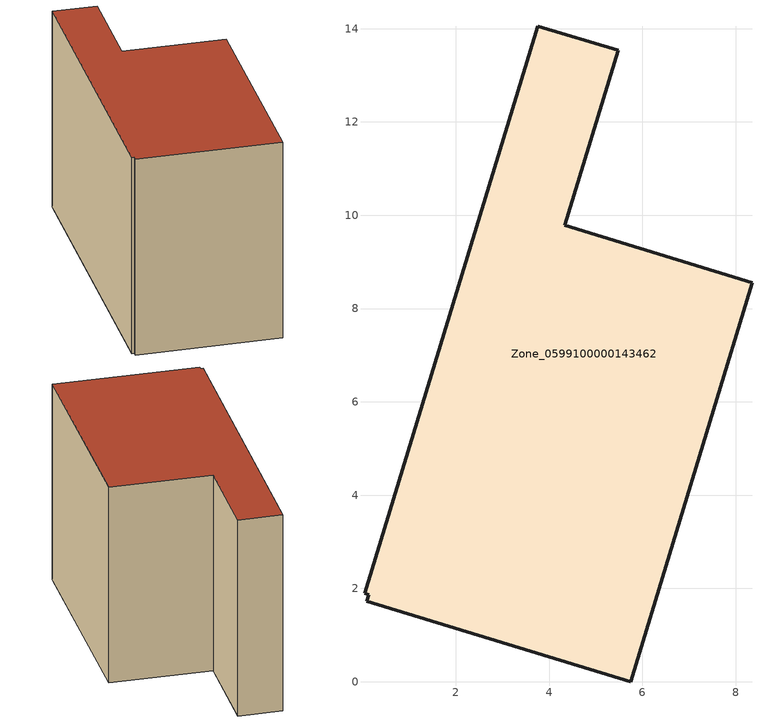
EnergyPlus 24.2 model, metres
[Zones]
Zone_0599100000143462
 floor ground (C_G): 0.09,1.72 0.14,1.87 0.04,1.9 3.76,14.05 5.48,13.53 4.34,9.78 8.35,8.55 5.75,0 z0
 wall outside (C_F): 5.75,0 8.35,8.55 4.34,9.78 5.48,13.53 3.76,14.05 0.04,1.9 0.14,1.87 0.09,1.72 5.75,0 z0:8.58
 roof outside (C_R): 0.14,1.87 0.09,1.72 5.75,0 8.35,8.55 4.34,9.78 5.48,13.53 3.76,14.05 0.04,1.9 z8.58
[BUILDING]
Pand.0599100000143462: North Axis=0; Terrain=City; Loads Convergence Tolerance Value=0.04; Temperature Convergence Tolerance Value=0.4; Solar Distribution=FullExterior; Maximum Number of Warmup Days=25; Minimum Number of Warmup Days=1
[Site:Location]
Rotterdam.The.Hague.AP_ZH_NLD Design_Conditions: Latitude=51.96; Longitude=4.45; Time Zone=1; Elevation=-4.5
[SITE:GROUNDTEMPERATURE:BUILDINGSURFACE]
18, 18, 18, 18, 18, 18, 18, 18, 18, 18, 18, 18
[MATERIAL] Thermal Absorptance=0.9; Solar Absorptance=0.7; Visible Absorptance=0.7
Name | Roughness | Thickness | Conductivity | Density | Specific Heat
G.TI.1975-1991 | MediumSmooth | 0.15 | 0.288461 | 540 | 1210
F.TI.1975-1991 | Rough | 0.3 | 0.230769 | 1920 | 840
R.TI.1975-1991 | MediumRough | 0.2 | 0.153846 | 1500 | 1000
[CONSTRUCTION]
C_G: G.TI.1975-1991
C_F: F.TI.1975-1991
C_R: R.TI.1975-1991
[ZONE]
Zone_0599100000143462: Type=1; Multiplier=1; Ceiling Height=Autocalculate; Volume=Autocalculate; Floor Area=autocalculate; Part of Total Floor Area=Yes
[ZONEINFILTRATION:DESIGNFLOWRATE]
Infil_Zone_0599100000143462: Zone or ZoneList or Space or SpaceList=Zone_0599100000143462; Schedule=AlwaysOn; Design Flow Rate Calculation Method=Flow/Area; Flow Rate per Floor Area=0.003; Constant Term Coefficient=1; Temperature Term Coefficient=0; Velocity Term Coefficient=0; Velocity Squared Term Coefficient=0
[HVACTEMPLATE:ZONE:IDEALLOADSAIRSYSTEM]
Zone_0599100000143462: Maximum Heating Supply Air Temperature=50; Minimum Cooling Supply Air Temperature=13; Maximum Heating Supply Air Humidity Ratio=0.0156; Minimum Cooling Supply Air Humidity Ratio=0.0077; Heating Limit=NoLimit; Cooling Limit=NoLimit; Dehumidification Control Type=ConstantSensibleHeatRatio; Cooling Sensible Heat Ratio=0.7; Dehumidification Setpoint=60; Humidification Control Type=None; Humidification Setpoint=30; Outdoor Air Method=None; Outdoor Air Flow Rate per Person=0.00944; Outdoor Air Flow Rate per Zone Floor Area=0; Outdoor Air Flow Rate per Zone=0; Demand Controlled Ventilation Type=None; Outdoor Air Economizer Type=NoEconomizer; Heat Recovery Type=None; Sensible Heat Recovery Effectiveness=0.7; Latent Heat Recovery Effectiveness=0.65
[ZONECONTROL:THERMOSTAT]
ThermostatControl_Zone_0599100000143462: Zone or ZoneList=Zone_0599100000143462; Control Type Schedule=DualSetpointControlType; Control 1=Thermostat_Zone_0599100000143462; Temperature Difference Between Cutout And Setpoint=0
[THERMOSTATSETPOINT:DUALSETPOINT]
Thermostat_Zone_0599100000143462: Heating Setpoint Temperature Schedule=HeatingSetpoint_Zone_0599100000143462; Cooling Setpoint Temperature Schedule=CoolingSetpoint_Zone_0599100000143462
[SCHEDULE:COMPACT]
HeatingSetpoint_Zone_0599100000143462: Through: 12/31, For: AllDays, Until: 24:00, 21
CoolingSetpoint_Zone_0599100000143462: Through: 12/31, For: AllDays, Until: 24:00, 24
DualSetpointControlType: Through: 12/31, For: AllDays, Until: 24:00, 4
AlwaysOn: Through: 12/31, For: AllDays, Until: 24:00, 1
